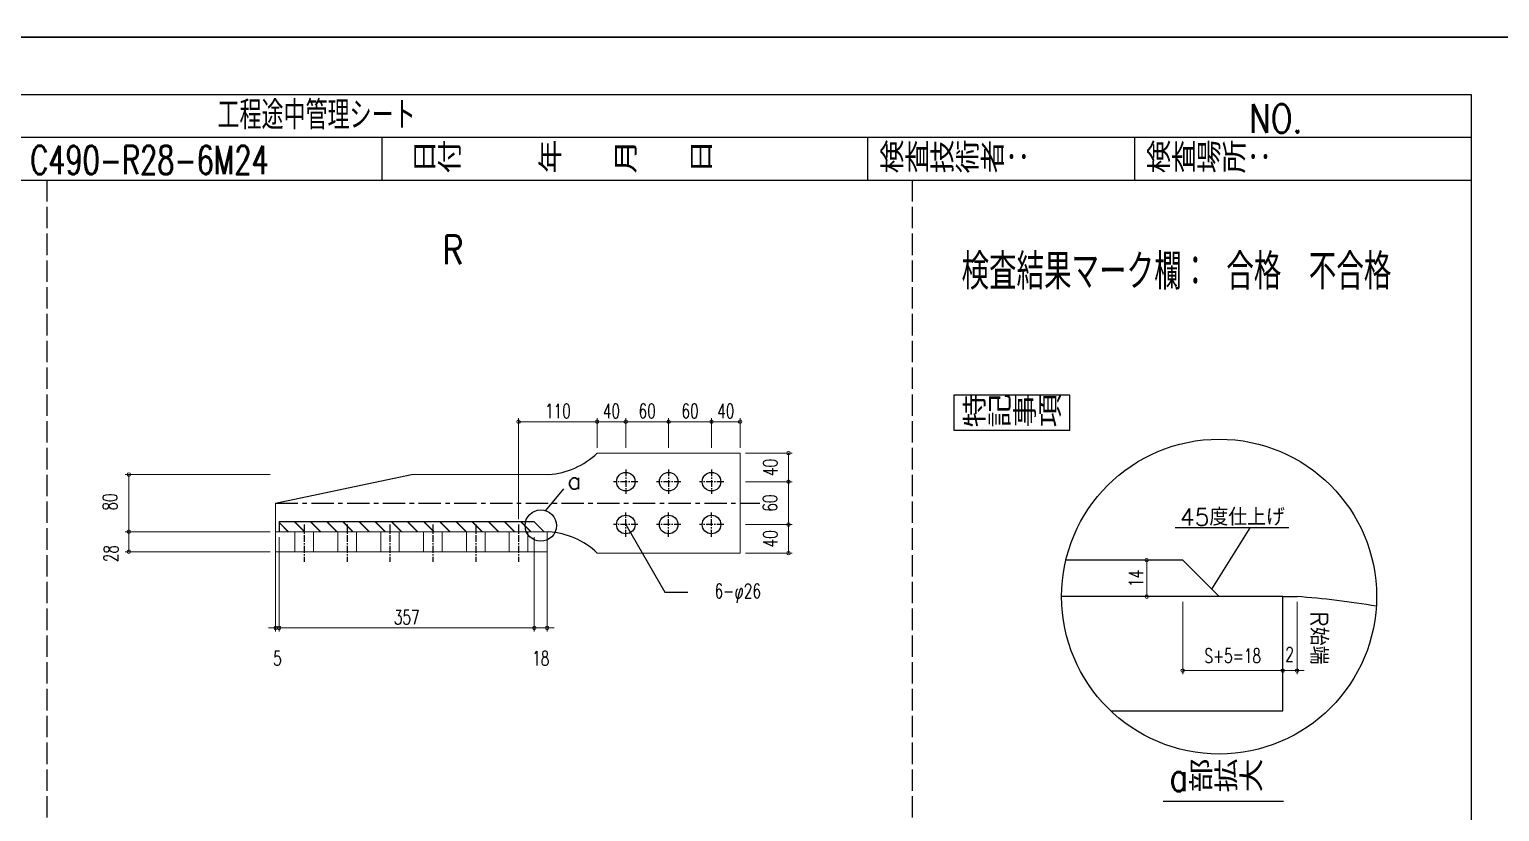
# Model space of a CAD drawing. Header units: millimetres. Extents: x 0 to 18796, y -11 to 7128.
# Drawn here: x 9971 to 12028, y 3668 to 4763 of the extents above; entities that cross this region are included whole.
import ezdxf
from ezdxf.enums import TextEntityAlignment as Align

# ---------------------------------------------------------------- set-up
doc = ezdxf.new("R2010")
doc.units = ezdxf.units.MM
doc.header["$LTSCALE"] = 5
for name, pattern in [('ACAD_ISO03W100', [30, 12, -18]), ('CENTER1', [10, 6.25, -1.25, 1.25, -1.25]), ('DASHED', [7.5, 6, -1.5]), ('JIS_08_50', [53, 50, -1.125, 0.75, -1.125])]:
    doc.linetypes.add(name, pattern=pattern)
doc.layers.get('0').update_dxf_attribs({"color": 255})
doc.layers.get('DEFPOINTS').update_dxf_attribs({"color": 9})
for name, color, linetype in [('CENTER', 2, 'JIS_08_50'), ('LAYER6', 7, 'Continuous'), ('寸法', 4, 'Continuous'), ('溶接', 241, 'Continuous'), ('補助線', 7, 'ACAD_ISO03W100'), ('金物', 142, 'Continuous')]:
    doc.layers.add(name, color=color, linetype=linetype)
doc.styles.add('KANJI', font='simplex.shx', dxfattribs={"width": 0.7, "bigfont": 'extfont2.shx'})
doc.styles.get("Standard").update_dxf_attribs({"font": 'simplex.shx', "width": 0.7, "height": 2.5, "bigfont": '@extfont2.shx'})
doc.styles.add('SUNPOU', font='simplex.shx', dxfattribs={"width": 0.7, "bigfont": 'extfont2.shx'})
doc.dimstyles.new('S5', dxfattribs={"dimscale": 5, "dimtxt": 4, "dimasz": 1, "dimexe": 1, "dimexo": 1.5, "dimgap": 1, "dimtad": 1, "dimtxsty": 'KANJI', "dimblk": 'ORIGIN', "dimcen": 0, "dimclrd": 256, "dimclre": 256, "dimclrt": 256, "dimadec": 0, "dimazin": 0, "dimtfac": 1, "dimtmove": 2, "dimatfit": 2, "dimfxl": 1, "dimtolj": 2, "dimlwd": 5, "dimlwe": 5, "dimarcsym": 0})

# ---------------------------------------------------------------- blocks, each defined once
blk = doc.blocks.new('_Origin')
at = {"color": 0, "linetype": 'ByBlock', "lineweight": -2}
blk.add_line((0, 0), (-1, 0), dxfattribs=at)
blk.add_circle((0, 0), 0.5, dxfattribs=at)
blk = doc.blocks.new('*D246')
at = {"layer": 'DEFPOINTS', "color": 0, "transparency": 16777216}
for p in [(11584.5, 3968.9), (11724.5, 3968.9), (11724.5, 3865.2)]:
    blk.add_point(p, dxfattribs=at)
at = {"layer": '寸法', "lineweight": 5, "ltscale": 4, "transparency": 16777216}
for p, q in [((11584.5, 3961.4), (11584.5, 3860.2)), ((11724.5, 3961.4), (11724.5, 3860.2)), ((11589.5, 3865.2), (11719.5, 3865.2))]:
    blk.add_line(p, q, dxfattribs=at)
at = {"layer": '寸法', "lineweight": 5, "transparency": 16777216, "xscale": 5, "yscale": 5, "zscale": 5, "rotation": 180}
blk.add_blockref('_Origin', (11584.5, 3865.2), dxfattribs=at)
at = {"layer": '寸法', "lineweight": 5, "transparency": 16777216, "xscale": 5, "yscale": 5, "zscale": 5}
blk.add_blockref('_Origin', (11724.5, 3865.2), dxfattribs=at)
at = {"layer": '寸法', "linetype": 'Continuous', "transparency": 16777216, "insert": (11654.5, 3886), "char_height": 20, "attachment_point": 5, "style": 'KANJI'}
blk.add_mtext('\\A2;S+5=18', dxfattribs=at)
blk = doc.blocks.new('*D247')
at = {"layer": 'DEFPOINTS', "color": 0, "transparency": 16777216}
for p in [(11724.5, 3968.9), (11744.5, 3968.9), (11744.5, 3865.2)]:
    blk.add_point(p, dxfattribs=at)
at = {"layer": '寸法', "lineweight": 5, "ltscale": 4, "transparency": 16777216}
for p, q in [((11724.5, 3961.4), (11724.5, 3860.2)), ((11744.5, 3961.4), (11744.5, 3860.2)), ((11719.5, 3865.2), (11714.5, 3865.2)), ((11724.5, 3865.2), (11744.5, 3865.2)), ((11749.5, 3865.2), (11754.5, 3865.2))]:
    blk.add_line(p, q, dxfattribs=at)
at = {"layer": '寸法', "lineweight": 5, "transparency": 16777216, "xscale": 5, "yscale": 5, "zscale": 5}
blk.add_blockref('_Origin', (11724.5, 3865.2), dxfattribs=at)
at = {"layer": '寸法', "lineweight": 5, "transparency": 16777216, "xscale": 5, "yscale": 5, "zscale": 5, "rotation": 180}
blk.add_blockref('_Origin', (11744.5, 3865.2), dxfattribs=at)
at = {"layer": '寸法', "linetype": 'Continuous', "transparency": 16777216, "insert": (11734.1, 3888.2), "char_height": 20, "attachment_point": 5, "style": 'KANJI'}
blk.add_mtext('\\A2;2', dxfattribs=at)
blk = doc.blocks.new('*D248')
at = {"layer": 'DEFPOINTS', "color": 0, "transparency": 16777216}
for p in [(11584.5, 4019.9), (11534.1, 3968.9), (11584.5, 3968.9)]:
    blk.add_point(p, dxfattribs=at)
at = {"layer": '寸法', "linetype": 'Continuous', "lineweight": 5, "transparency": 16777216}
for p, q in [((11577, 4019.9), (11529.1, 4019.9)), ((11534.1, 4014.9), (11534.1, 3973.9)), ((11577, 3968.9), (11529.1, 3968.9))]:
    blk.add_line(p, q, dxfattribs=at)
at = {"layer": '寸法', "lineweight": 5, "transparency": 16777216, "xscale": 5, "yscale": 5, "zscale": 5}
for p, rotation in [((11534.1, 4019.9), 90), ((11534.1, 3968.9), 270)]:
    blk.add_blockref('_Origin', p, dxfattribs=dict(at, rotation=rotation))
at = {"layer": '寸法', "linetype": 'Continuous', "transparency": 16777216, "insert": (11519.1, 3994.4), "char_height": 20, "attachment_point": 5, "rotation": 90, "style": 'KANJI'}
blk.add_mtext('\\A2;14', dxfattribs=at)
blk = doc.blocks.new('*D288')
at = {"layer": 'DEFPOINTS', "color": 0, "transparency": 16777216}
for p in [(10655.1, 4213.7), (10765.1, 4171.2), (10655.1, 4069.7)]:
    blk.add_point(p, dxfattribs=at)
at = {"layer": '寸法', "lineweight": 5, "transparency": 16777216}
for p, q in [((10655.1, 4077.2), (10655.1, 4218.7)), ((10765.1, 4178.7), (10765.1, 4218.7)), ((10760.1, 4213.7), (10660.1, 4213.7))]:
    blk.add_line(p, q, dxfattribs=at)
at = {"layer": '寸法', "lineweight": 5, "transparency": 16777216, "xscale": 5, "yscale": 5, "zscale": 5, "rotation": 180}
blk.add_blockref('_Origin', (10655.1, 4213.7), dxfattribs=at)
at = {"layer": '寸法', "lineweight": 5, "transparency": 16777216, "xscale": 5, "yscale": 5, "zscale": 5}
blk.add_blockref('_Origin', (10765.1, 4213.7), dxfattribs=at)
at = {"layer": '寸法', "linetype": 'Continuous', "transparency": 16777216, "insert": (10710.1, 4228.7), "char_height": 20, "attachment_point": 5, "style": 'KANJI'}
blk.add_mtext('\\A2;110', dxfattribs=at)
blk = doc.blocks.new('*D289')
at = {"layer": 'DEFPOINTS', "color": 0, "transparency": 16777216}
for p in [(10109.7, 4139.7), (10315.1, 4139.7), (10315.1, 4059.7)]:
    blk.add_point(p, dxfattribs=at)
at = {"layer": '寸法', "lineweight": 5, "transparency": 16777216}
for p, q in [((10307.6, 4139.7), (10104.7, 4139.7)), ((10109.7, 4064.7), (10109.7, 4134.7)), ((10307.6, 4059.7), (10104.7, 4059.7))]:
    blk.add_line(p, q, dxfattribs=at)
at = {"layer": '寸法', "lineweight": 5, "transparency": 16777216, "xscale": 5, "yscale": 5, "zscale": 5}
for p, rotation in [((10109.7, 4139.7), 90), ((10109.7, 4059.7), 270)]:
    blk.add_blockref('_Origin', p, dxfattribs=dict(at, rotation=rotation))
at = {"layer": '寸法', "linetype": 'Continuous', "transparency": 16777216, "insert": (10083.5, 4101.3), "char_height": 20, "attachment_point": 5, "rotation": 90, "style": 'KANJI'}
blk.add_mtext('\\A2;80', dxfattribs=at)
blk = doc.blocks.new('*D300')
at = {"layer": 'DEFPOINTS', "color": 0, "transparency": 16777216}
for p in [(10109.7, 4059.7), (10315.1, 4059.7), (10315.1, 4031.7)]:
    blk.add_point(p, dxfattribs=at)
at = {"layer": '寸法', "lineweight": 5, "transparency": 16777216}
for p, q in [((10307.6, 4059.7), (10104.7, 4059.7)), ((10109.7, 4036.7), (10109.7, 4054.7)), ((10307.6, 4031.7), (10104.7, 4031.7))]:
    blk.add_line(p, q, dxfattribs=at)
at = {"layer": '寸法', "lineweight": 5, "transparency": 16777216, "xscale": 5, "yscale": 5, "zscale": 5}
for p, rotation in [((10109.7, 4059.7), 90), ((10109.7, 4031.7), 270)]:
    blk.add_blockref('_Origin', p, dxfattribs=dict(at, rotation=rotation))
at = {"layer": '寸法', "linetype": 'Continuous', "transparency": 16777216, "insert": (10084.7, 4029), "char_height": 20, "attachment_point": 5, "rotation": 90, "style": 'KANJI'}
blk.add_mtext('\\A2;28', dxfattribs=at)
blk = doc.blocks.new('*D293')
at = {"layer": 'DEFPOINTS', "color": 0, "transparency": 16777216}
for p in [(10965.1, 4169.7), (10965.1, 4129.7), (11032.8, 4129.7)]:
    blk.add_point(p, dxfattribs=at)
at = {"layer": '寸法', "lineweight": 5, "transparency": 16777216}
for p, q in [((10972.6, 4169.7), (11037.8, 4169.7)), ((11032.8, 4164.7), (11032.8, 4134.7)), ((10972.6, 4129.7), (11037.8, 4129.7))]:
    blk.add_line(p, q, dxfattribs=at)
at = {"layer": '寸法', "lineweight": 5, "transparency": 16777216, "xscale": 5, "yscale": 5, "zscale": 5}
for p, rotation in [((11032.8, 4169.7), 90), ((11032.8, 4129.7), 270)]:
    blk.add_blockref('_Origin', p, dxfattribs=dict(at, rotation=rotation))
at = {"layer": '寸法', "linetype": 'Continuous', "transparency": 16777216, "insert": (11007.4, 4149.7), "char_height": 20, "attachment_point": 5, "rotation": 90, "style": 'KANJI'}
blk.add_mtext('\\A2;40', dxfattribs=at)
blk = doc.blocks.new('*D294')
at = {"layer": 'DEFPOINTS', "color": 0, "transparency": 16777216}
for p in [(10965.1, 4069.7), (10965.1, 4029.7), (11032.8, 4029.7)]:
    blk.add_point(p, dxfattribs=at)
at = {"layer": '寸法', "lineweight": 5, "transparency": 16777216}
for p, q in [((10972.6, 4069.7), (11037.8, 4069.7)), ((11032.8, 4064.7), (11032.8, 4034.7)), ((10972.6, 4029.7), (11037.8, 4029.7))]:
    blk.add_line(p, q, dxfattribs=at)
at = {"layer": '寸法', "lineweight": 5, "transparency": 16777216, "xscale": 5, "yscale": 5, "zscale": 5}
for p, rotation in [((11032.8, 4069.7), 90), ((11032.8, 4029.7), 270)]:
    blk.add_blockref('_Origin', p, dxfattribs=dict(at, rotation=rotation))
at = {"layer": '寸法', "linetype": 'Continuous', "transparency": 16777216, "insert": (11007.4, 4049.7), "char_height": 20, "attachment_point": 5, "rotation": 90, "style": 'KANJI'}
blk.add_mtext('\\A2;40', dxfattribs=at)
blk = doc.blocks.new('*D295')
at = {"layer": 'DEFPOINTS', "color": 0, "transparency": 16777216}
for p in [(10805.1, 4213.7), (10765.1, 4169.7), (10805.1, 4169.7)]:
    blk.add_point(p, dxfattribs=at)
at = {"layer": '寸法', "lineweight": 5, "transparency": 16777216}
for p, q in [((10765.1, 4177.2), (10765.1, 4218.7)), ((10805.1, 4177.2), (10805.1, 4218.7)), ((10770.1, 4213.7), (10800.1, 4213.7))]:
    blk.add_line(p, q, dxfattribs=at)
at = {"layer": '寸法', "lineweight": 5, "transparency": 16777216, "xscale": 5, "yscale": 5, "zscale": 5, "rotation": 180}
blk.add_blockref('_Origin', (10765.1, 4213.7), dxfattribs=at)
at = {"layer": '寸法', "lineweight": 5, "transparency": 16777216, "xscale": 5, "yscale": 5, "zscale": 5}
blk.add_blockref('_Origin', (10805.1, 4213.7), dxfattribs=at)
at = {"layer": '寸法', "linetype": 'Continuous', "transparency": 16777216, "insert": (10785.1, 4228.7), "char_height": 20, "attachment_point": 5, "style": 'KANJI'}
blk.add_mtext('\\A2;40', dxfattribs=at)
blk = doc.blocks.new('*D296')
at = {"layer": 'DEFPOINTS', "color": 0, "transparency": 16777216}
for p in [(10925.1, 4213.7), (10865.1, 4169.7), (10925.1, 4169.7)]:
    blk.add_point(p, dxfattribs=at)
at = {"layer": '寸法', "lineweight": 5, "transparency": 16777216}
for p, q in [((10865.1, 4177.2), (10865.1, 4218.7)), ((10925.1, 4177.2), (10925.1, 4218.7)), ((10870.1, 4213.7), (10920.1, 4213.7))]:
    blk.add_line(p, q, dxfattribs=at)
at = {"layer": '寸法', "lineweight": 5, "transparency": 16777216, "xscale": 5, "yscale": 5, "zscale": 5, "rotation": 180}
blk.add_blockref('_Origin', (10865.1, 4213.7), dxfattribs=at)
at = {"layer": '寸法', "lineweight": 5, "transparency": 16777216, "xscale": 5, "yscale": 5, "zscale": 5}
blk.add_blockref('_Origin', (10925.1, 4213.7), dxfattribs=at)
at = {"layer": '寸法', "linetype": 'Continuous', "transparency": 16777216, "insert": (10895.1, 4228.7), "char_height": 20, "attachment_point": 5, "style": 'KANJI'}
blk.add_mtext('\\A2;60', dxfattribs=at)
blk = doc.blocks.new('*D297')
at = {"layer": 'DEFPOINTS', "color": 0, "transparency": 16777216}
for p in [(10865.1, 4213.7), (10805.1, 4169.7), (10865.1, 4169.7)]:
    blk.add_point(p, dxfattribs=at)
at = {"layer": '寸法', "lineweight": 5, "transparency": 16777216}
for p, q in [((10805.1, 4177.2), (10805.1, 4218.7)), ((10865.1, 4177.2), (10865.1, 4218.7)), ((10810.1, 4213.7), (10860.1, 4213.7))]:
    blk.add_line(p, q, dxfattribs=at)
at = {"layer": '寸法', "lineweight": 5, "transparency": 16777216, "xscale": 5, "yscale": 5, "zscale": 5, "rotation": 180}
blk.add_blockref('_Origin', (10805.1, 4213.7), dxfattribs=at)
at = {"layer": '寸法', "lineweight": 5, "transparency": 16777216, "xscale": 5, "yscale": 5, "zscale": 5}
blk.add_blockref('_Origin', (10865.1, 4213.7), dxfattribs=at)
at = {"layer": '寸法', "linetype": 'Continuous', "transparency": 16777216, "insert": (10835.1, 4228.7), "char_height": 20, "attachment_point": 5, "style": 'KANJI'}
blk.add_mtext('\\A2;60', dxfattribs=at)
blk = doc.blocks.new('*D298')
at = {"layer": 'DEFPOINTS', "color": 0, "transparency": 16777216}
for p in [(10965.1, 4213.7), (10925.1, 4169.7), (10965.1, 4169.7)]:
    blk.add_point(p, dxfattribs=at)
at = {"layer": '寸法', "lineweight": 5, "transparency": 16777216}
for p, q in [((10925.1, 4177.2), (10925.1, 4218.7)), ((10965.1, 4177.2), (10965.1, 4218.7)), ((10930.1, 4213.7), (10960.1, 4213.7))]:
    blk.add_line(p, q, dxfattribs=at)
at = {"layer": '寸法', "lineweight": 5, "transparency": 16777216, "xscale": 5, "yscale": 5, "zscale": 5, "rotation": 180}
blk.add_blockref('_Origin', (10925.1, 4213.7), dxfattribs=at)
at = {"layer": '寸法', "lineweight": 5, "transparency": 16777216, "xscale": 5, "yscale": 5, "zscale": 5}
blk.add_blockref('_Origin', (10965.1, 4213.7), dxfattribs=at)
at = {"layer": '寸法', "linetype": 'Continuous', "transparency": 16777216, "insert": (10945.1, 4228.7), "char_height": 20, "attachment_point": 5, "style": 'KANJI'}
blk.add_mtext('\\A2;40', dxfattribs=at)
blk = doc.blocks.new('*D299')
at = {"layer": 'DEFPOINTS', "color": 0, "transparency": 16777216}
for p in [(10965.1, 4129.7), (10965.1, 4069.7), (11032.8, 4069.7)]:
    blk.add_point(p, dxfattribs=at)
at = {"layer": '寸法', "lineweight": 5, "transparency": 16777216}
for p, q in [((10972.6, 4129.7), (11037.8, 4129.7)), ((11032.8, 4124.7), (11032.8, 4074.7)), ((10972.6, 4069.7), (11037.8, 4069.7))]:
    blk.add_line(p, q, dxfattribs=at)
at = {"layer": '寸法', "lineweight": 5, "transparency": 16777216, "xscale": 5, "yscale": 5, "zscale": 5}
for p, rotation in [((11032.8, 4129.7), 90), ((11032.8, 4069.7), 270)]:
    blk.add_blockref('_Origin', p, dxfattribs=dict(at, rotation=rotation))
at = {"layer": '寸法', "linetype": 'Continuous', "transparency": 16777216, "insert": (11007, 4099.7), "char_height": 20, "attachment_point": 5, "rotation": 90, "style": 'KANJI'}
blk.add_mtext('\\A2;60', dxfattribs=at)
blk = doc.blocks.new('*D290')
at = {"layer": 'DEFPOINTS', "color": 0, "transparency": 16777216}
for p in [(10315.1, 4059.7), (10320.1, 4040.7), (10320.1, 3925)]:
    blk.add_point(p, dxfattribs=at)
at = {"layer": '寸法', "linetype": 'Continuous', "lineweight": 5, "transparency": 16777216}
for p, q in [((10315.1, 4052.2), (10315.1, 3920)), ((10320.1, 4033.2), (10320.1, 3920)), ((10310.1, 3925), (10305.1, 3925)), ((10315.1, 3925), (10320.1, 3925)), ((10325.1, 3925), (10330.1, 3925))]:
    blk.add_line(p, q, dxfattribs=at)
at = {"layer": '寸法', "lineweight": 5, "transparency": 16777216, "xscale": 5, "yscale": 5, "zscale": 5}
blk.add_blockref('_Origin', (10315.1, 3925), dxfattribs=at)
at = {"layer": '寸法', "lineweight": 5, "transparency": 16777216, "xscale": 5, "yscale": 5, "zscale": 5, "rotation": 180}
blk.add_blockref('_Origin', (10320.1, 3925), dxfattribs=at)
at = {"layer": '寸法', "linetype": 'Continuous', "transparency": 16777216, "insert": (10317.6, 3882.5), "char_height": 20, "attachment_point": 5, "style": 'KANJI'}
blk.add_mtext('\\A2;5', dxfattribs=at)
blk = doc.blocks.new('*D291')
at = {"layer": 'DEFPOINTS', "color": 0, "transparency": 16777216}
for p in [(10320.1, 4059.7), (10677.1, 4059.7), (10677.1, 3925)]:
    blk.add_point(p, dxfattribs=at)
at = {"layer": '寸法', "linetype": 'Continuous', "lineweight": 5, "transparency": 16777216}
for p, q in [((10320.1, 4052.2), (10320.1, 3920)), ((10677.1, 4052.2), (10677.1, 3920)), ((10325.1, 3925), (10672.1, 3925))]:
    blk.add_line(p, q, dxfattribs=at)
at = {"layer": '寸法', "lineweight": 5, "transparency": 16777216, "xscale": 5, "yscale": 5, "zscale": 5, "rotation": 180}
blk.add_blockref('_Origin', (10320.1, 3925), dxfattribs=at)
at = {"layer": '寸法', "lineweight": 5, "transparency": 16777216, "xscale": 5, "yscale": 5, "zscale": 5}
blk.add_blockref('_Origin', (10677.1, 3925), dxfattribs=at)
at = {"layer": '寸法', "linetype": 'Continuous', "transparency": 16777216, "insert": (10498.6, 3940), "char_height": 20, "attachment_point": 5, "style": 'KANJI'}
blk.add_mtext('\\A2;357', dxfattribs=at)
blk = doc.blocks.new('*D292')
at = {"layer": 'DEFPOINTS', "color": 0, "transparency": 16777216}
for p in [(10677.1, 4059.7), (10695.1, 4059.7), (10695.1, 3925)]:
    blk.add_point(p, dxfattribs=at)
at = {"layer": '寸法', "linetype": 'Continuous', "lineweight": 5, "transparency": 16777216}
for p, q in [((10677.1, 4052.2), (10677.1, 3920)), ((10695.1, 4052.2), (10695.1, 3920)), ((10672.1, 3925), (10667.1, 3925)), ((10677.1, 3925), (10695.1, 3925)), ((10700.1, 3925), (10705.1, 3925))]:
    blk.add_line(p, q, dxfattribs=at)
at = {"layer": '寸法', "lineweight": 5, "transparency": 16777216, "xscale": 5, "yscale": 5, "zscale": 5}
blk.add_blockref('_Origin', (10677.1, 3925), dxfattribs=at)
at = {"layer": '寸法', "lineweight": 5, "transparency": 16777216, "xscale": 5, "yscale": 5, "zscale": 5, "rotation": 180}
blk.add_blockref('_Origin', (10695.1, 3925), dxfattribs=at)
at = {"layer": '寸法', "linetype": 'Continuous', "transparency": 16777216, "insert": (10686.1, 3882.5), "char_height": 20, "attachment_point": 5, "style": 'KANJI'}
blk.add_mtext('\\A2;18', dxfattribs=at)

msp = doc.modelspace()

# ---------------------------------------------------------------- hatches: boundary and pattern name
at = {"layer": '溶接', "ltscale": 6}
h = msp.add_hatch(dxfattribs=at)
h.set_pattern_fill('JIS_LC_20', color=256, scale=0.8, angle=90)
h.set_pattern_definition([(135, (8411.142, 980.727), (-11.31371, -11.31371), []), (135, (8411.142, 981.047), (-11.31371, -11.31371), [])])
h.paths.add_polyline_path([(10499.142, 4059.727), (10320.142, 4059.727), (10320.142, 4073.727), (10499.142, 4073.727)])
h.paths.add_polyline_path([(10677.142, 4059.727), (10499.142, 4059.727), (10499.142, 4073.727), (10677.142, 4073.727)])
h.paths.add_polyline_path([(10677.142, 4059.727), (10677.142, 4065.727)], flags=17)

# ---------------------------------------------------------------- linework, layer by layer
at = {"linetype": 'Continuous', "lineweight": -3}
for p, q in [((8784, 4612), (11988, 4612)), ((10464, 4552), (10464, 4612)), ((11144, 4552), (11144, 4612)), ((11517.301, 4552), (11517.301, 4612)), ((8784, 4552), (11988, 4552))]:
    msp.add_line(p, q, dxfattribs=at)
at = {"linetype": 'DASHED', "lineweight": -3}
for p, q in [((9994.899, 4552), (9994.899, 3076)), ((11205.799, 4552), (11205.799, 3076))]:
    msp.add_line(p, q, dxfattribs=at)
at = {"linetype": 'Continuous', "lineweight": -3}
for points in [[(8704, 7128), (12068, 7128), (12068, 4752), (8704, 4752)], [(8704, 4752), (12068, 4752), (12068, 2376), (8704, 2376)], [(8784, 4672), (11988, 4672), (11988, 2456), (8784, 2456)]]:
    msp.add_lwpolyline(points, close=True, dxfattribs=at)
at = {"layer": 'CENTER', "linetype": 'CENTER1'}
msp.add_line((10315.142, 4099.727), (10992.796, 4099.727), dxfattribs=at)
at = {"layer": '寸法', "linetype": 'CENTER1', "ltscale": 0.3}
for p, q in [((10805.142, 4146.727), (10805.142, 4112.727)), ((10865.142, 4146.727), (10865.142, 4112.727)), ((10925.142, 4146.727), (10925.142, 4112.727)), ((10822.142, 4129.727), (10788.142, 4129.727)), ((10882.142, 4129.727), (10848.142, 4129.727)), ((10942.142, 4129.727), (10908.142, 4129.727)), ((10805.142, 4052.727), (10805.142, 4086.727)), ((10865.142, 4052.727), (10865.142, 4086.727)), ((10925.142, 4052.727), (10925.142, 4086.727)), ((10355.142, 4069.727), (10355.142, 4017.727)), ((10415.142, 4069.727), (10415.142, 4017.727)), ((10475.142, 4069.727), (10475.142, 4017.727)), ((10535.142, 4069.727), (10535.142, 4017.727)), ((10595.142, 4069.727), (10595.142, 4017.727)), ((10655.142, 4069.727), (10655.142, 4017.727)), ((10822.142, 4069.727), (10788.142, 4069.727)), ((10882.142, 4069.727), (10848.142, 4069.727)), ((10942.142, 4069.727), (10908.142, 4069.727))]:
    msp.add_line(p, q, dxfattribs=at)
at = {"layer": '寸法', "ltscale": 4}
for p, q in [((10693.248, 4089.183), (10718.285, 4119.571)), ((11733.087, 4065.029), (11573.967, 4065.029)), ((11625.29, 3979.083), (11678.956, 4065.029))]:
    msp.add_line(p, q, dxfattribs=at)
at = {"layer": '寸法'}
for p, q in [((10805.142, 4069.727), (10859.786, 3975.081)), ((10859.786, 3975.081), (10891.933, 3975.081)), ((11557.396, 3682.654), (11725.396, 3682.654))]:
    msp.add_line(p, q, dxfattribs=at)
at = {"layer": '寸法', "linetype": 'Continuous'}
msp.add_lwpolyline([(11264.215, 4202.083), (11426.578, 4202.083), (11426.578, 4250.827), (11264.215, 4250.827)], close=True, dxfattribs=at)
for centre, radius in [((11635.49, 3968.883), 220.401), ((10686.242, 4068.287), 22.04)]:
    msp.add_circle(centre, radius, dxfattribs=at)
at = {"layer": '溶接'}
for p, q in [((10677.142, 4073.727), (10320.142, 4073.727)), ((11584.49, 4019.883), (11421.071, 4019.883))]:
    msp.add_line(p, q, dxfattribs=at)
at = {"layer": '溶接', "linetype": 'Continuous'}
for p, q in [((10320.142, 4073.727), (10320.142, 4059.727)), ((10677.142, 4073.727), (10691.142, 4059.727))]:
    msp.add_line(p, q, dxfattribs=at)
at = {"layer": '溶接', "ltscale": 4}
msp.add_line((11584.49, 4019.883), (11635.49, 3968.883), dxfattribs=at)
at = {"layer": '補助線', "lineweight": 18}
for p, q in [((10342.142, 4031.727), (10342.142, 4059.727)), ((10368.142, 4031.727), (10368.142, 4059.727)), ((10402.142, 4031.727), (10402.142, 4059.727)), ((10428.142, 4031.727), (10428.142, 4059.727)), ((10462.142, 4031.727), (10462.142, 4059.727)), ((10488.142, 4031.727), (10488.142, 4059.727)), ((10522.142, 4031.727), (10522.142, 4059.727)), ((10548.142, 4031.727), (10548.142, 4059.727)), ((10582.142, 4031.727), (10582.142, 4059.727)), ((10608.142, 4031.727), (10608.142, 4059.727)), ((10642.142, 4031.727), (10642.142, 4059.727)), ((10668.142, 4031.727), (10668.142, 4059.727))]:
    msp.add_line(p, q, dxfattribs=at)
at = {"layer": '金物', "lineweight": 18}
for p, q in [((10965.142, 4169.727), (10765.142, 4169.727)), ((10965.142, 4029.727), (10965.142, 4169.727)), ((10697.142, 4139.727), (10505.142, 4139.727)), ((10315.142, 4099.727), (10315.142, 4059.727)), ((10315.142, 4059.727), (10315.142, 4031.727)), ((10697.142, 4059.727), (10315.142, 4059.727)), ((10695.142, 4031.727), (10695.142, 4059.727)), ((10315.142, 4031.727), (10695.142, 4031.727)), ((10965.142, 4029.727), (10765.142, 4029.727))]:
    msp.add_line(p, q, dxfattribs=at)
at = {"layer": '金物'}
msp.add_line((10315.142, 4099.727), (10505.142, 4139.727), dxfattribs=at)
at = {"layer": '金物', "color": 153}
for p, q in [((11724.49, 3968.883), (11415.09, 3968.883)), ((11724.49, 3808.883), (11724.49, 3968.883)), ((11483.91, 3808.883), (11724.49, 3808.883))]:
    msp.add_line(p, q, dxfattribs=at)
at = {"layer": '金物', "color": 153, "ltscale": 5}
msp.add_line((11724.49, 3968.883), (11744.49, 3968.883), dxfattribs=at)
at = {"layer": '金物', "ltscale": 2.5}
for centre in [(10805.142, 4129.727), (10865.142, 4129.727), (10925.142, 4129.727), (10805.142, 4069.727), (10865.142, 4069.727), (10925.142, 4069.727)]:
    msp.add_circle(centre, 13, dxfattribs=at)
at = {"layer": '金物', "ltscale": 2}
for centre, start, end in [((10689.352, 4249.451), 274.060941, 313.550946), ((10689.352, 3950.003), 46.449054, 85.939059)]:
    msp.add_arc(centre, 110, start, end, dxfattribs=at)
at = {"layer": '金物', "color": 153, "ltscale": 4}
msp.add_arc((11666.591, 2871.645), 1100, 80.112723, 85.939059, dxfattribs=at)

# ---------------------------------------------------------------- texts
at = {"layer": 'LAYER6', "color": 0, "linetype": 'Continuous', "lineweight": -3, "style": 'SUNPOU', "width": 0.7}
for s, height, p in [('工程途中管理シート', 40, (10233.829, 4622.926)), ('検査結果マーク欄： 合格\u3000不合格', 50, (11275.011, 4398.796))]:
    msp.add_text(s, height=height, dxfattribs=at).set_placement(p)
at = {"layer": 'LAYER6', "color": 0, "linetype": 'Continuous', "lineweight": -3, "width": 0.8}
for s, p in [('NO.', (11677.789, 4618.209)), ('日付\u3000\u3000\u3000年\u3000\u3000月\u3000\u3000日', (10505.219, 4562.926)), ('検査技術者：', (11159.744, 4562.926)), ('検査場所：', (11533.044, 4562.926)), ('R', (10548.949, 4434.216)), ('特記事項', (11275.011, 4207.433)), ('a部拡大', (11565.95, 3696.43))]:
    msp.add_text(s, height=40, dxfattribs=at).set_placement(p)
at = {"layer": 'LAYER6', "color": 0, "linetype": 'Continuous', "lineweight": -3, "insert": (9971.858, 4600.098), "char_height": 40, "width": 435.25964, "attachment_point": 1}
msp.add_mtext('C490-R28-6M24', dxfattribs=at)
at = {"layer": '寸法', "ltscale": 4, "style": 'SUNPOU'}
for s, p in [('a', (10743.029, 4131.071)), ('45度仕上げ', (11727.51, 4080.24))]:
    msp.add_text(s, height=24, dxfattribs=at).set_placement(p, align=Align.MIDDLE_RIGHT)
msp.add_text('R始端', height=24, rotation=270, dxfattribs=at).set_placement((11763.186, 3948.164))
at = {"layer": '寸法', "insert": (10994.32, 3986.805), "char_height": 20, "width": 98.97993, "attachment_point": 3}
msp.add_mtext('6-φ26', dxfattribs=at)

# ---------------------------------------------------------------- dimensions: what is measured, and where the dimension line sits
at = {"layer": '寸法'}
for base, p1, p2, picture, middle in [((10655.142, 4213.749), (10765.142, 4171.227), (10655.142, 4069.727), '*D288', (10710.142, 4228.749)), ((10805.142, 4213.749), (10765.142, 4169.727), (10805.142, 4169.727), '*D295', (10785.142, 4228.749)), ((10865.142, 4213.749), (10805.142, 4169.727), (10865.142, 4169.727), '*D297', (10835.142, 4228.749)), ((10925.142, 4213.749), (10865.142, 4169.727), (10925.142, 4169.727), '*D296', (10895.142, 4228.749)), ((10965.142, 4213.749), (10925.142, 4169.727), (10965.142, 4169.727), '*D298', (10945.142, 4228.749))]:
    dim = msp.add_linear_dim(base=base, p1=p1, p2=p2, dimstyle='S5', dxfattribs=at)
    dim.commit()
    dim.dimension.update_dxf_attribs({"geometry": picture, "text_midpoint": middle})
for base, p1, p2, angle, picture, middle in [((11032.796, 4129.727), (10965.142, 4169.727), (10965.142, 4129.727), 90, '*D293', (11007.39, 4149.727)), ((10109.715, 4139.727), (10315.142, 4059.727), (10315.142, 4139.727), 270, '*D289', (10083.465, 4101.288)), ((11032.796, 4069.727), (10965.142, 4129.727), (10965.142, 4069.727), 90, '*D299', (11007.003, 4099.727)), ((10109.715, 4059.727), (10315.142, 4031.727), (10315.142, 4059.727), 270, '*D300', (10084.715, 4028.971)), ((11032.796, 4029.727), (10965.142, 4069.727), (10965.142, 4029.727), 90, '*D294', (11007.39, 4049.727))]:
    dim = msp.add_linear_dim(base=base, p1=p1, p2=p2, angle=angle, dimstyle='S5', dxfattribs=at)
    dim.commit()
    dim.dimension.update_dxf_attribs({"geometry": picture, "text_midpoint": middle, "dimtype": 160})
at = {"layer": '寸法', "linetype": 'Continuous'}
for base, p1, p2, picture, middle in [((10320.142, 3925.042), (10315.142, 4059.727), (10320.142, 4040.727), '*D290', (10317.642, 3882.542)), ((10677.142, 3925.042), (10320.142, 4059.727), (10677.142, 4059.727), '*D291', (10498.642, 3940.042)), ((10695.142, 3925.042), (10677.142, 4059.727), (10695.142, 4059.727), '*D292', (10686.142, 3882.542))]:
    dim = msp.add_linear_dim(base=base, p1=p1, p2=p2, dimstyle='S5', dxfattribs=at)
    dim.commit()
    dim.dimension.update_dxf_attribs({"geometry": picture, "text_midpoint": middle})
dim = msp.add_linear_dim(base=(11534.114, 3968.883), p1=(11584.49, 4019.883), p2=(11584.49, 3968.883), angle=90, text='14', dimstyle='S5', dxfattribs=at)
dim.commit()
dim.dimension.update_dxf_attribs({"geometry": '*D248', "text_midpoint": (11519.114, 3994.383)})
at = {"layer": '寸法', "ltscale": 4}
dim = msp.add_linear_dim(base=(11724.49, 3865.194), p1=(11584.49, 3968.883), p2=(11724.49, 3968.883), text='S+5=18', dimstyle='S5', override={"dimlfac": 0.1}, dxfattribs=at)
dim.commit()
dim.dimension.update_dxf_attribs({"geometry": '*D246', "text_midpoint": (11654.49, 3886.009), "dimtype": 160})
dim = msp.add_linear_dim(base=(11744.49, 3865.194), p1=(11724.49, 3968.883), p2=(11744.49, 3968.883), dimstyle='S5', override={"dimlfac": 0.1}, dxfattribs=at)
dim.commit()
dim.dimension.update_dxf_attribs({"geometry": '*D247', "text_midpoint": (11734.112, 3888.206), "dimtype": 160})

doc.saveas('drawing.dxf')
